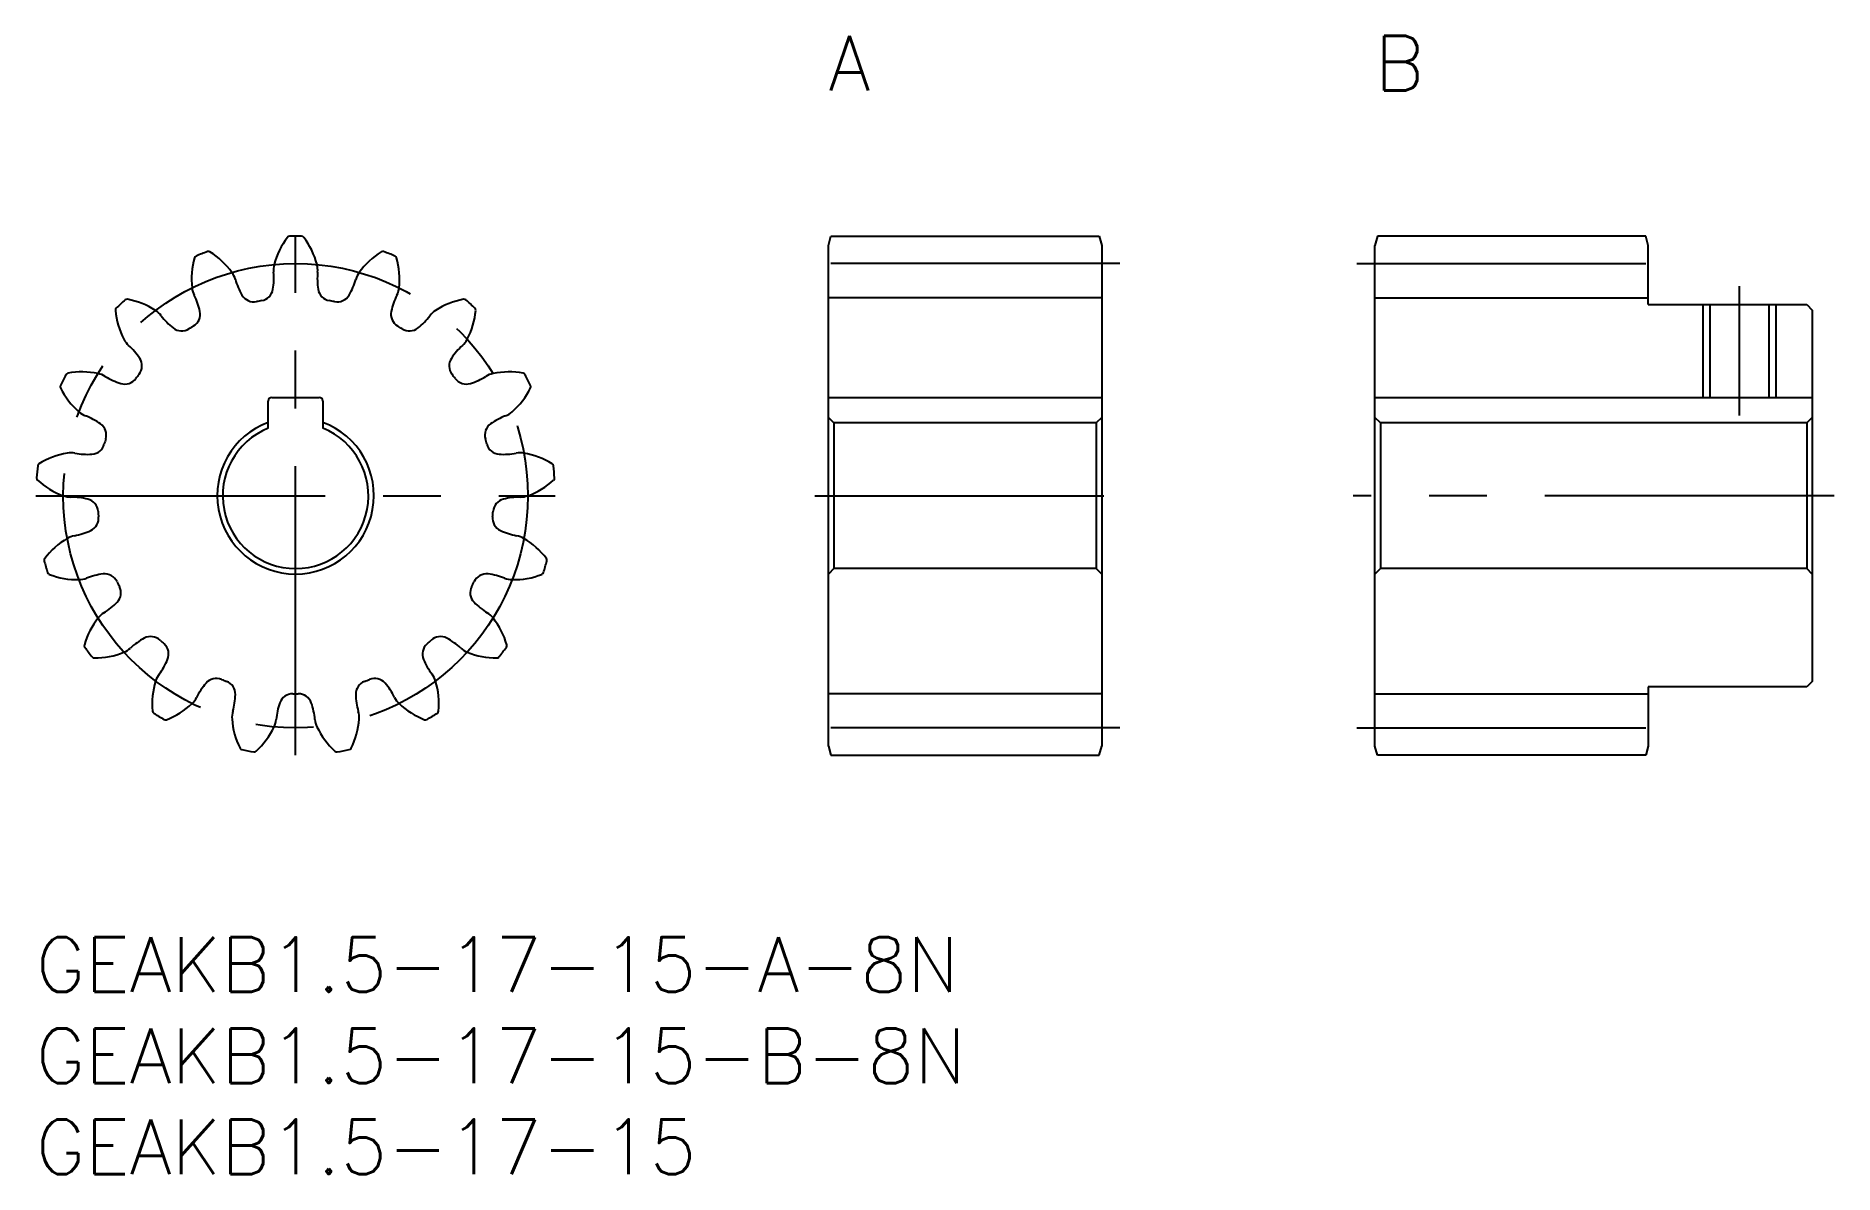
# Model space of a CAD drawing. Extents: x 0 to 98.7, y -13 to 49.5.
import ezdxf

# ---------------------------------------------------------------- set-up
doc = ezdxf.new("R2010")
doc.units = 0
doc.header["$LTSCALE"] = 0.5
doc.linetypes.add('CENTER', pattern=[50.8, 31.75, -6.35, 6.35, -6.35])
for name, color, linetype in [('MSM_CENTER', 1, 'CENTER'), ('MSM_CONTINUOUS', 7, 'CONTINUOUS'), ('MSM_NARROW', 5, 'CONTINUOUS'), ('MSM_PART_NUMBER', 7, 'CONTINUOUS')]:
    doc.layers.add(name, color=color, linetype=linetype)
doc.styles.get("Standard").update_dxf_attribs({"font": 'txt.shx', "height": 1, "bigfont": 'bigfont.shx'})

# ---------------------------------------------------------------- blocks, each defined once
blk = doc.blocks.new('*U3')
at = {"layer": 'MSM_PART_NUMBER'}
blk.add_text('GEAKB1.5-17-15-A-8N', height=3, dxfattribs=at).set_placement((0, -3))
blk = doc.blocks.new('*U4')
at = {"layer": 'MSM_PART_NUMBER'}
blk.add_text('GEAKB1.5-17-15-B-8N', height=3, dxfattribs=at).set_placement((0, -8))
blk = doc.blocks.new('*U5')
at = {"layer": 'MSM_PART_NUMBER'}
blk.add_text('GEAKB1.5-17-15', height=3, dxfattribs=at).set_placement((0, -13))
blk = doc.blocks.new('*U6')
at = {"layer": 'MSM_PART_NUMBER'}
blk.add_text('A', height=3, dxfattribs=at).set_placement((43.5, 46.5))
blk = doc.blocks.new('*U7')
at = {"layer": 'MSM_PART_NUMBER'}
blk.add_text('B', height=3, dxfattribs=at).set_placement((73.5, 46.5))

msp = doc.modelspace()

# ---------------------------------------------------------------- linework, layer by layer
at = {"layer": 'MSM_CENTER'}
for p, q in [((14.25, 10), (14.25, 38.5)), ((59.5, 37), (42.5, 37)), ((72.5, 37), (89.5, 37)), ((93.5, 35.75), (93.5, 28.65)), ((0, 24.25), (28.5, 24.25)), ((42.75, 24.25), (59.25, 24.25)), ((98.7, 24.25), (72.3, 24.25)), ((59.5, 11.5), (42.5, 11.5)), ((72.5, 11.5), (89.5, 11.5))]:
    msp.add_line(p, q, dxfattribs=at)
msp.add_circle((14.25, 24.25), 12.75, dxfattribs=at)
at = {"layer": 'MSM_CONTINUOUS'}
for p, q in [((43.5, 38), (43.634, 38.5)), ((43.634, 38.5), (58.366, 38.5)), ((58.366, 38.5), (58.5, 38)), ((73.634, 38.5), (73.5, 38)), ((88.366, 38.5), (73.634, 38.5)), ((88.5, 38), (88.366, 38.5)), ((43.5, 10.5), (43.5, 38)), ((58.5, 38), (58.5, 10.5)), ((73.5, 10.5), (73.5, 38)), ((88.5, 34.75), (88.5, 38)), ((58.5, 35.125), (43.5, 35.125)), ((73.5, 35.125), (88.5, 35.125)), ((88.5, 34.75), (97.2, 34.75)), ((91.879, 34.75), (91.879, 29.65)), ((95.121, 34.75), (95.121, 29.65)), ((97.2, 34.75), (97.5, 34.45)), ((97.5, 34.45), (97.5, 14.05)), ((12.95, 29.65), (15.55, 29.65)), ((43.5, 29.65), (58.5, 29.65)), ((73.5, 29.65), (97.5, 29.65)), ((12.75, 27.958), (12.75, 29.45)), ((15.75, 29.45), (15.75, 27.958)), ((43.8, 28.25), (43.5, 28.55)), ((43.8, 28.25), (43.8, 20.25)), ((58.2, 28.25), (43.8, 28.25)), ((58.5, 28.55), (58.2, 28.25)), ((58.2, 28.25), (58.2, 20.25)), ((73.8, 28.25), (73.5, 28.55)), ((73.8, 28.25), (73.8, 20.25)), ((97.2, 28.25), (73.8, 28.25)), ((97.5, 28.55), (97.2, 28.25)), ((97.2, 28.25), (97.2, 20.25)), ((43.8, 20.25), (43.5, 19.95)), ((58.2, 20.25), (43.8, 20.25)), ((58.5, 19.95), (58.2, 20.25)), ((73.8, 20.25), (73.5, 19.95)), ((97.2, 20.25), (73.8, 20.25)), ((97.5, 19.95), (97.2, 20.25)), ((97.5, 14.05), (97.2, 13.75)), ((58.5, 13.375), (43.5, 13.375)), ((73.5, 13.375), (88.5, 13.375)), ((88.5, 13.75), (88.5, 10.5)), ((97.2, 13.75), (88.5, 13.75)), ((43.5, 10.5), (43.634, 10)), ((43.634, 10), (58.366, 10)), ((58.366, 10), (58.5, 10.5)), ((73.634, 10), (73.5, 10.5)), ((88.366, 10), (73.634, 10)), ((88.5, 10.5), (88.366, 10))]:
    msp.add_line(p, q, dxfattribs=at)
for centre, radius, start, end in [((13.919, 38.346), 0.15, 91.34518, 142.79053), ((14.25, 24.25), 14.25, 88.65482, 91.34518), ((14.581, 38.346), 0.15, 37.20948, 88.65481), ((14.25, 24.25), 14.25, 109.83129, 112.52165), ((9.467, 37.514), 0.15, 58.38595, 109.83129), ((7.317, 34.022), 4.25, 35.88235, 58.38595), ((17.184, 35.867), 4.25, 142.79052, 165.29412), ((11.316, 35.867), 4.25, 14.70588, 37.20948), ((21.183, 34.022), 4.25, 121.61405, 144.11765), ((19.033, 37.514), 0.15, 70.16871, 121.61406), ((14.25, 24.25), 14.25, 67.47835, 70.16871), ((12.79, 36.142), 4.25, 163.96699, 186.47059), ((8.849, 37.275), 0.15, 112.52165, 163.967), ((9.278, 36.171), 3.778, 351.14792, 5.33943), ((14.25, 36.637), 1.216, 165.29412, 185.39418), ((14.25, 36.637), 1.216, 354.60582, 14.70588), ((19.222, 36.171), 3.778, 174.66057, 188.85208), ((19.651, 37.275), 0.15, 16.03301, 67.47835), ((15.71, 36.142), 4.25, 353.52941, 16.03301), ((9.775, 35.8), 1.216, 186.47059, 206.57065), ((9.775, 35.8), 1.216, 15.78229, 35.88235), ((14.58, 37.162), 3.778, 195.83704, 210.02855), ((12.269, 35.705), 0.75, 279.80933, 351.14792), ((16.231, 35.705), 0.75, 188.85208, 260.19067), ((13.92, 37.162), 3.778, 329.97145, 344.16296), ((18.725, 35.8), 1.216, 144.11765, 164.21771), ((18.725, 35.8), 1.216, 333.42935, 353.52941), ((4.509, 34.444), 0.15, 133.69812, 185.14347), ((14.25, 24.25), 14.25, 131.00776, 133.69812), ((4.998, 34.89), 0.15, 79.56242, 131.00776), ((4.255, 30.858), 4.25, 57.05882, 79.56242), ((5.307, 33.57), 3.778, 12.32439, 26.51591), ((11.959, 35.647), 0.75, 210.02855, 281.36714), ((14.25, 24.25), 10.875, 99.80933, 101.36714), ((14.25, 24.25), 10.875, 78.63286, 80.19067), ((16.541, 35.647), 0.75, 258.63285, 329.97145), ((23.193, 33.57), 3.778, 153.48409, 167.67561), ((24.245, 30.858), 4.25, 100.43758, 122.94118), ((23.502, 34.89), 0.15, 48.99224, 100.43759), ((14.25, 24.25), 14.25, 46.30188, 48.99224), ((23.991, 34.444), 0.15, 354.85654, 46.30188), ((8.592, 34.812), 4.25, 185.14346, 207.64706), ((5.905, 33.404), 1.216, 36.95876, 57.05882), ((9.893, 36.409), 3.778, 217.01351, 231.20502), ((14.25, 24.25), 10.875, 120.9858, 122.54361), ((8.265, 34.216), 0.75, 300.9858, 12.32439), ((20.235, 34.216), 0.75, 167.67561, 239.0142), ((14.25, 24.25), 10.875, 57.45639, 59.0142), ((18.607, 36.409), 3.778, 308.79498, 322.98649), ((22.595, 33.404), 1.216, 122.94118, 143.04124), ((19.908, 34.812), 4.25, 332.35294, 354.85654), ((5.905, 33.404), 1.216, 207.64706, 227.74712), ((7.996, 34.05), 0.75, 231.20502, 302.54361), ((20.504, 34.05), 0.75, 237.45638, 308.79498), ((22.595, 33.404), 1.216, 312.25288, 332.35294), ((2.544, 29.71), 3.778, 33.50086, 47.69238), ((5.069, 31.381), 0.75, 322.16227, 33.50086), ((23.431, 31.381), 0.75, 146.49914, 217.83773), ((25.956, 29.71), 3.778, 132.30762, 146.49914), ((14.25, 24.25), 14.25, 152.18423, 154.87459), ((1.779, 30.829), 0.15, 100.73889, 152.18424), ((2.543, 26.801), 4.25, 78.23529, 100.73889), ((3.162, 29.771), 1.216, 58.13523, 78.23529), ((5.795, 34.015), 3.778, 238.18998, 252.38149), ((4.879, 31.129), 0.75, 252.38149, 323.72009), ((14.25, 24.25), 10.875, 142.16227, 143.72009), ((14.25, 24.25), 10.875, 36.27992, 37.83773), ((23.621, 31.129), 0.75, 216.27991, 287.61851), ((22.705, 34.015), 3.778, 287.61851, 301.81002), ((25.338, 29.771), 1.216, 101.76471, 121.86477), ((25.957, 26.801), 4.25, 79.26111, 101.76471), ((26.721, 30.829), 0.15, 27.81577, 79.26112), ((14.25, 24.25), 14.25, 25.12541, 27.81577), ((1.484, 30.237), 0.15, 154.87459, 206.31994), ((5.159, 32.055), 4.25, 206.31993, 228.82353), ((12.95, 29.45), 0.2, 90, 180), ((15.55, 29.45), 0.2, 0, 90), ((23.341, 32.055), 4.25, 311.17647, 333.68007), ((27.016, 30.237), 0.15, 333.68007, 25.12541), ((3.162, 29.771), 1.216, 228.82353, 248.92359), ((1.362, 25.113), 3.778, 54.67733, 68.86885), ((27.138, 25.113), 3.778, 111.13115, 125.32267), ((25.338, 29.771), 1.216, 291.07641, 311.17647), ((3.113, 27.583), 0.75, 343.33874, 54.67733), ((14.25, 24.25), 4.3, 110.41621, 69.58379), ((14.25, 24.25), 4, 112.02431, 67.97569), ((25.387, 27.583), 0.75, 125.32267, 196.66126), ((3.027, 27.279), 0.75, 273.55796, 344.89656), ((14.25, 24.25), 10.875, 163.33874, 164.89656), ((14.25, 24.25), 10.875, 15.10344, 16.66126), ((25.473, 27.279), 0.75, 195.10344, 266.44204), ((14.25, 24.25), 14.25, 173.3607, 176.05106), ((0.245, 25.88), 0.15, 121.91536, 173.36071), ((2.412, 22.4), 4.25, 99.41176, 121.91536), ((1.916, 25.393), 1.216, 79.3117, 99.41176), ((2.839, 30.301), 3.778, 259.36645, 273.55796), ((25.661, 30.301), 3.778, 266.44204, 280.63355), ((26.584, 25.393), 1.216, 80.58824, 100.6883), ((26.088, 22.4), 4.25, 58.08464, 80.58824), ((28.255, 25.88), 0.15, 6.6393, 58.08465), ((14.25, 24.25), 14.25, 3.94894, 6.6393), ((0.183, 25.221), 0.15, 176.05106, 227.49641), ((2.954, 28.244), 4.25, 227.4964, 250), ((25.546, 28.244), 4.25, 290, 312.5036), ((28.317, 25.221), 0.15, 312.5036, 3.94894), ((1.916, 25.393), 1.216, 250, 270.10006), ((1.921, 20.399), 3.778, 75.8538, 90.04532), ((2.661, 23.335), 0.75, 4.51521, 75.8538), ((25.839, 23.335), 0.75, 104.1462, 175.48479), ((26.579, 20.399), 3.778, 89.95468, 104.1462), ((26.584, 25.393), 1.216, 269.89994, 290), ((2.69, 23.02), 0.75, 294.73443, 6.07303), ((14.25, 24.25), 10.875, 184.51521, 186.07303), ((25.81, 23.02), 0.75, 173.92697, 245.26557), ((14.25, 24.25), 10.875, 353.92697, 355.48479), ((3.88, 18.249), 4.25, 120.58823, 143.09183), ((2.336, 20.86), 1.216, 100.48817, 120.58823), ((1.423, 25.77), 3.778, 280.54292, 294.73443), ((27.077, 25.77), 3.778, 245.26557, 259.45708), ((26.164, 20.86), 1.216, 59.41177, 79.51183), ((24.62, 18.249), 4.25, 36.90817, 59.41177), ((0.601, 20.711), 0.15, 143.09183, 194.53718), ((27.899, 20.711), 0.15, 345.46283, 36.90818), ((14.25, 24.25), 14.25, 194.53717, 197.22753), ((0.783, 20.074), 0.15, 197.22753, 248.67288), ((2.274, 23.893), 4.25, 248.67287, 271.17647), ((4.145, 16.205), 3.778, 97.03028, 111.22179), ((3.774, 19.21), 0.75, 25.69168, 97.03028), ((24.726, 19.21), 0.75, 82.96972, 154.30832), ((24.355, 16.205), 3.778, 68.77821, 82.96972), ((26.226, 23.893), 4.25, 268.82353, 291.32713), ((27.717, 20.074), 0.15, 291.32713, 342.77247), ((14.25, 24.25), 14.25, 342.77247, 345.46283), ((2.336, 20.86), 1.216, 271.17647, 291.27653), ((14.25, 24.25), 10.875, 205.69168, 207.2495), ((3.915, 18.927), 0.75, 315.9109, 27.2495), ((24.585, 18.927), 0.75, 152.7505, 224.0891), ((14.25, 24.25), 10.875, 332.7505, 334.30832), ((26.164, 20.86), 1.216, 248.72347, 268.82353), ((4.365, 16.785), 1.216, 121.66464, 141.76471), ((1.74, 21.034), 3.778, 301.71939, 315.9109), ((26.76, 21.034), 3.778, 224.0891, 238.28061), ((24.135, 16.785), 1.216, 38.23529, 58.33536), ((6.748, 14.908), 4.25, 141.76471, 164.2683), ((21.752, 14.908), 4.25, 15.7317, 38.23529), ((2.802, 16.019), 0.15, 164.2683, 215.71365), ((14.25, 24.25), 14.25, 215.71364, 218.404), ((4.365, 16.785), 1.216, 292.35294, 312.453), ((7.733, 13.098), 3.778, 118.20675, 132.39826), ((6.302, 15.766), 0.75, 46.86815, 118.20675), ((14.25, 24.25), 10.875, 226.86815, 228.42597), ((6.536, 15.553), 0.75, 337.08737, 48.42597), ((21.964, 15.553), 0.75, 131.57403, 202.91263), ((14.25, 24.25), 10.875, 311.57403, 313.13185), ((22.198, 15.766), 0.75, 61.79325, 133.13185), ((20.767, 13.098), 3.778, 47.60174, 61.79325), ((24.135, 16.785), 1.216, 227.547, 247.64706), ((14.25, 24.25), 14.25, 321.596, 324.28636), ((25.698, 16.019), 0.15, 324.28636, 15.7317), ((3.201, 15.491), 0.15, 218.404, 269.84935), ((3.211, 19.591), 4.25, 269.84934, 292.35294), ((3.747, 16.732), 3.778, 322.89586, 337.08737), ((24.753, 16.732), 3.778, 202.91263, 217.10414), ((25.289, 19.591), 4.25, 247.64706, 270.15066), ((25.299, 15.491), 0.15, 270.15066, 321.596), ((10.629, 12.829), 4.25, 162.94118, 185.44477), ((7.729, 13.718), 1.216, 142.84111, 162.94118), ((12.202, 11.497), 3.778, 139.38322, 153.57473), ((9.904, 13.468), 0.75, 68.04462, 139.38322), ((14.25, 24.25), 10.875, 248.04462, 249.60244), ((10.198, 13.354), 0.75, 358.26384, 69.60244), ((18.302, 13.354), 0.75, 110.39756, 181.73616), ((14.25, 24.25), 10.875, 290.39756, 291.95538), ((18.596, 13.468), 0.75, 40.61678, 111.95538), ((16.298, 11.497), 3.778, 26.42527, 40.61678), ((20.771, 13.718), 1.216, 17.05882, 37.15889), ((17.871, 12.829), 4.25, 354.55523, 17.05882), ((5.64, 15.918), 4.25, 291.02581, 313.52941), ((7.729, 13.718), 1.216, 313.52941, 333.62947), ((7.172, 13.446), 3.778, 344.07233, 358.26384), ((16.947, 11.618), 3.778, 160.55969, 174.7512), ((14.092, 12.626), 0.75, 89.22109, 160.55969), ((14.25, 24.25), 10.875, 269.22109, 270.77891), ((14.408, 12.626), 0.75, 19.44031, 90.77891), ((11.553, 11.618), 3.778, 5.2488, 19.44031), ((21.328, 13.446), 3.778, 181.73616, 195.92767), ((20.771, 13.718), 1.216, 206.37053, 226.47059), ((22.86, 15.918), 4.25, 226.47059, 248.97419), ((6.548, 12.439), 0.15, 185.44477, 236.89011), ((14.25, 24.25), 14.25, 236.89011, 239.58047), ((7.111, 12.091), 0.15, 239.58047, 291.02582), ((11.974, 12.074), 1.216, 164.01759, 184.11765), ((15, 12.292), 4.25, 184.11765, 206.62125), ((11.974, 12.074), 1.216, 334.70588, 354.80594), ((16.526, 12.074), 1.216, 185.19406, 205.29412), ((13.5, 12.292), 4.25, 333.37876, 355.88235), ((16.526, 12.074), 1.216, 355.88235, 15.98241), ((21.389, 12.091), 0.15, 248.97419, 300.41953), ((14.25, 24.25), 14.25, 300.41953, 303.10989), ((21.952, 12.439), 0.15, 303.10989, 354.55524), ((9.231, 13.37), 4.25, 312.20228, 334.70588), ((19.269, 13.37), 4.25, 205.29412, 227.79772), ((11.334, 10.455), 0.15, 206.62125, 258.06658), ((14.25, 24.25), 14.25, 258.06658, 260.75694), ((11.985, 10.333), 0.15, 260.75694, 312.2023), ((16.515, 10.333), 0.15, 227.79772, 279.24306), ((14.25, 24.25), 14.25, 279.24306, 281.93342), ((17.166, 10.455), 0.15, 281.93342, 333.37877)]:
    msp.add_arc(centre, radius, start, end, dxfattribs=at)
at = {"layer": 'MSM_NARROW'}
for p, q in [((91.5, 34.75), (91.5, 29.65)), ((95.5, 34.75), (95.5, 29.65))]:
    msp.add_line(p, q, dxfattribs=at)

# ---------------------------------------------------------------- block references
at = {"layer": 'MSM_CONTINUOUS'}
for name in ['*U6', '*U7', '*U3', '*U4', '*U5']:
    msp.add_blockref(name, (0, 0), dxfattribs=at)

doc.saveas('drawing.dxf')
